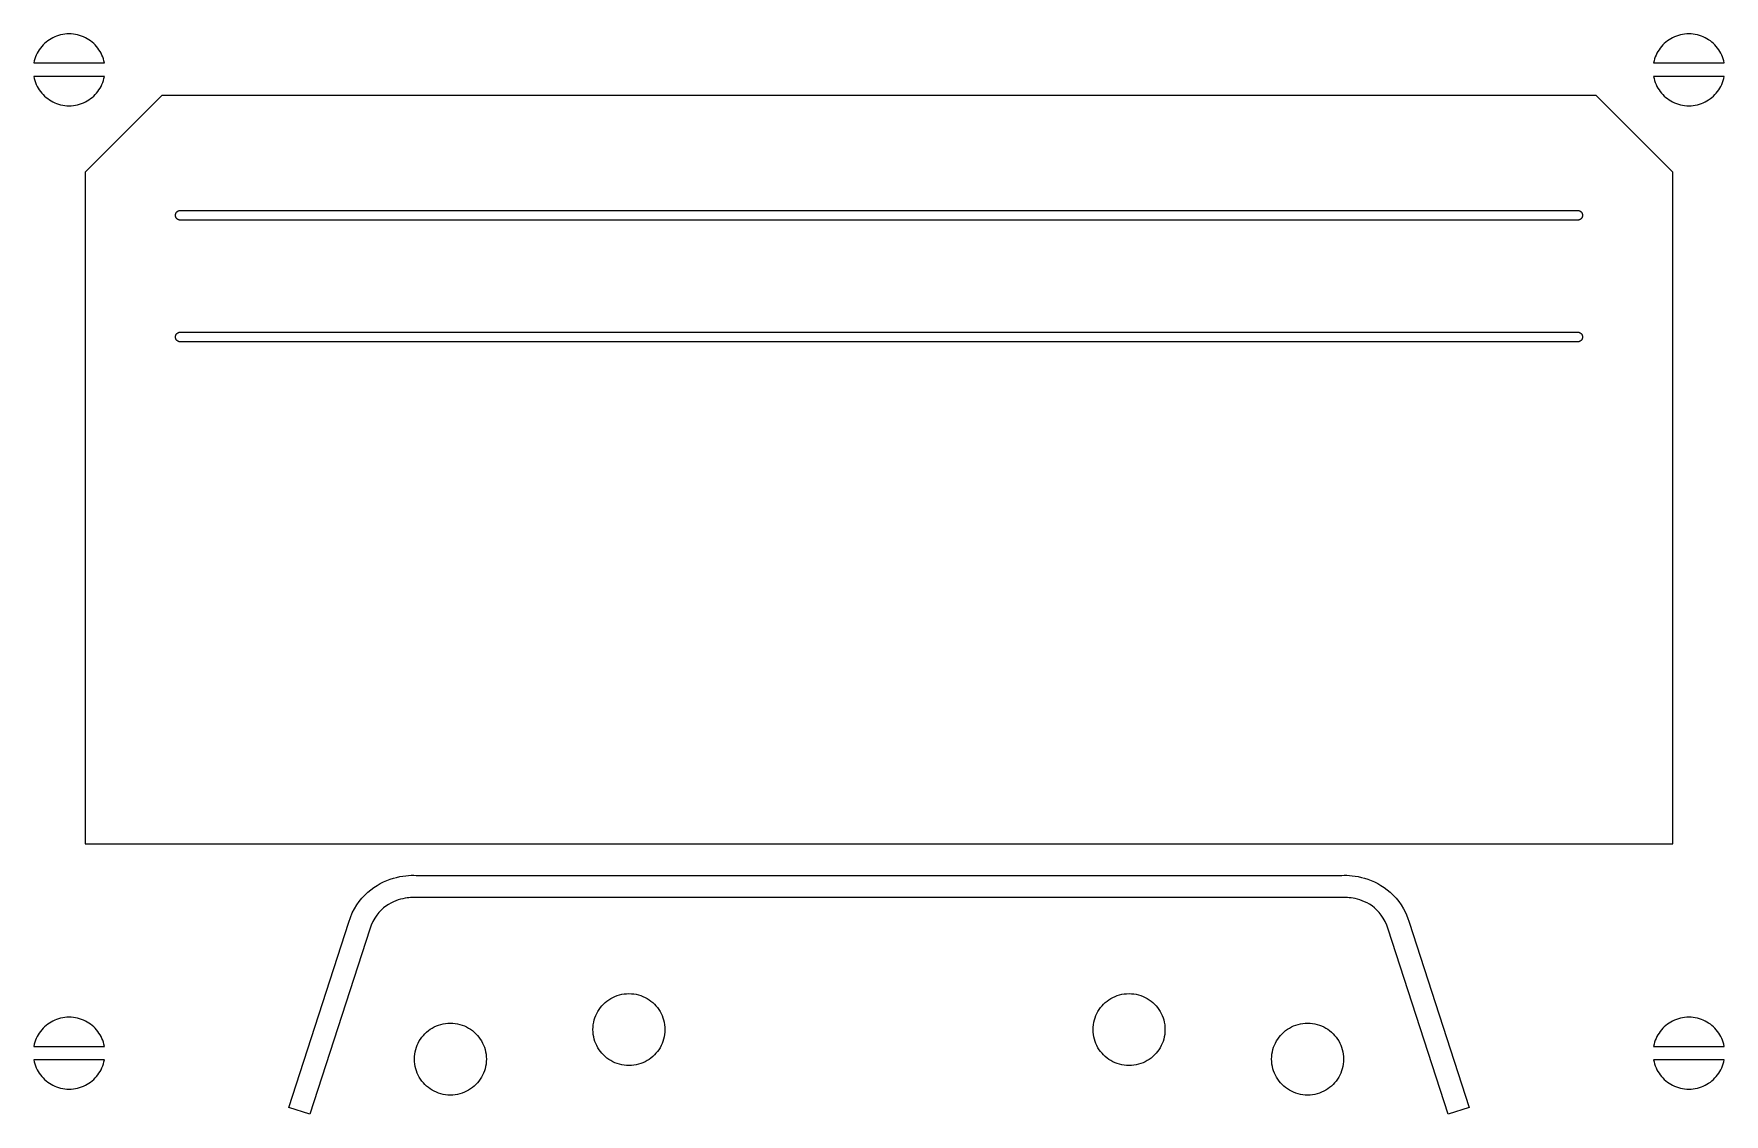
# Model space of a CAD drawing. Extents: x 0.2 to 75.8, y -48.5 to -0.2.
import ezdxf

# ---------------------------------------------------------------- set-up
doc = ezdxf.new("R2010")
doc.units = 0
doc.layers.get('0').update_dxf_attribs({"linetype": 'CONTINUOUS'})

msp = doc.modelspace()

# ---------------------------------------------------------------- linework, layer by layer
for p, q in [((0.176, -1.482), (3.336, -1.482)), ((72.639, -1.482), (75.799, -1.482)), ((3.336, -2.09), (0.176, -2.09)), ((75.799, -2.09), (72.639, -2.09)), ((6.729, -8.081), (69.247, -8.081)), ((69.247, -8.51), (6.729, -8.51)), ((6.729, -13.526), (69.247, -13.526)), ((69.247, -13.955), (6.729, -13.955)), ((17.279, -37.823), (58.697, -37.823)), ((58.713, -38.816), (17.229, -38.815)), ((58.747, -38.815), (58.713, -38.816)), ((11.581, -48.203), (14.263, -39.922)), ((61.713, -39.925), (64.395, -48.203)), ((15.21, -40.225), (12.526, -48.509)), ((63.45, -48.509), (60.767, -40.228)), ((0.176, -45.473), (3.336, -45.473)), ((3.336, -46.081), (0.176, -46.081)), ((72.639, -45.473), (75.799, -45.473)), ((75.799, -46.081), (72.639, -46.081)), ((12.526, -48.509), (11.581, -48.203)), ((64.395, -48.203), (63.45, -48.509))]:
    msp.add_line(p, q)
for points in [[(1.756, -0.177), (1.658, -0.179), (1.563, -0.188), (1.468, -0.202), (1.376, -0.222), (1.286, -0.246), (1.198, -0.276), (1.112, -0.311), (1.029, -0.35), (0.948, -0.394), (0.871, -0.442), (0.796, -0.494), (0.725, -0.55), (0.657, -0.611), (0.592, -0.675), (0.531, -0.742), (0.474, -0.813), (0.421, -0.887), (0.372, -0.964), (0.328, -1.044), (0.288, -1.127), (0.253, -1.212), (0.222, -1.3), (0.196, -1.39), (0.176, -1.482)], [(3.336, -1.482), (3.315, -1.39), (3.29, -1.3), (3.259, -1.212), (3.224, -1.127), (3.184, -1.044), (3.139, -0.964), (3.09, -0.887), (3.037, -0.813), (2.98, -0.742), (2.919, -0.675), (2.855, -0.611), (2.787, -0.55), (2.715, -0.494), (2.641, -0.442), (2.563, -0.394), (2.483, -0.35), (2.399, -0.311), (2.314, -0.276), (2.226, -0.246), (2.135, -0.222), (2.043, -0.202), (1.949, -0.188), (1.853, -0.179), (1.756, -0.177)], [(74.219, -0.177), (74.122, -0.179), (74.026, -0.188), (73.932, -0.202), (73.839, -0.222), (73.749, -0.246), (73.661, -0.276), (73.575, -0.311), (73.492, -0.35), (73.412, -0.394), (73.334, -0.442), (73.26, -0.494), (73.188, -0.55), (73.12, -0.611), (73.055, -0.675), (72.995, -0.742), (72.938, -0.813), (72.884, -0.887), (72.836, -0.964), (72.791, -1.044), (72.751, -1.127), (72.716, -1.212), (72.685, -1.3), (72.659, -1.39), (72.639, -1.482)], [(75.799, -1.482), (75.779, -1.39), (75.753, -1.3), (75.722, -1.212), (75.687, -1.127), (75.647, -1.044), (75.602, -0.964), (75.554, -0.887), (75.501, -0.813), (75.443, -0.742), (75.383, -0.675), (75.318, -0.611), (75.25, -0.55), (75.179, -0.494), (75.104, -0.442), (75.026, -0.394), (74.946, -0.35), (74.863, -0.311), (74.777, -0.276), (74.689, -0.246), (74.599, -0.222), (74.506, -0.202), (74.412, -0.188), (74.316, -0.179), (74.219, -0.177)], [(0.176, -2.09), (0.196, -2.182), (0.222, -2.272), (0.253, -2.36), (0.288, -2.445), (0.328, -2.528), (0.372, -2.608), (0.421, -2.685), (0.474, -2.759), (0.531, -2.83), (0.592, -2.897), (0.657, -2.961), (0.725, -3.022), (0.796, -3.078), (0.871, -3.13), (0.948, -3.178), (1.029, -3.222), (1.112, -3.261), (1.198, -3.296), (1.286, -3.326), (1.376, -3.35), (1.468, -3.37), (1.563, -3.384), (1.658, -3.393), (1.756, -3.395)], [(1.756, -3.395), (1.853, -3.393), (1.949, -3.384), (2.043, -3.37), (2.135, -3.35), (2.226, -3.326), (2.314, -3.296), (2.399, -3.261), (2.483, -3.222), (2.563, -3.178), (2.641, -3.13), (2.715, -3.078), (2.787, -3.022), (2.855, -2.961), (2.919, -2.897), (2.98, -2.83), (3.037, -2.759), (3.09, -2.685), (3.139, -2.608), (3.184, -2.528), (3.224, -2.445), (3.259, -2.36), (3.29, -2.272), (3.315, -2.182), (3.336, -2.09)], [(72.639, -2.09), (72.659, -2.182), (72.685, -2.272), (72.716, -2.36), (72.751, -2.445), (72.791, -2.528), (72.836, -2.608), (72.884, -2.685), (72.938, -2.759), (72.995, -2.83), (73.055, -2.897), (73.12, -2.961), (73.188, -3.022), (73.26, -3.078), (73.334, -3.13), (73.412, -3.178), (73.492, -3.222), (73.575, -3.261), (73.661, -3.296), (73.749, -3.326), (73.839, -3.35), (73.932, -3.37), (74.026, -3.384), (74.122, -3.393), (74.219, -3.395)], [(74.219, -3.395), (74.316, -3.393), (74.412, -3.384), (74.506, -3.37), (74.599, -3.35), (74.689, -3.326), (74.777, -3.296), (74.863, -3.261), (74.946, -3.222), (75.026, -3.178), (75.104, -3.13), (75.179, -3.078), (75.25, -3.022), (75.318, -2.961), (75.383, -2.897), (75.443, -2.83), (75.501, -2.759), (75.554, -2.685), (75.602, -2.608), (75.647, -2.528), (75.687, -2.445), (75.722, -2.36), (75.753, -2.272), (75.779, -2.182), (75.799, -2.09)], [(6.514, -8.295), (6.514, -8.281), (6.516, -8.266), (6.518, -8.252), (6.521, -8.238), (6.526, -8.225), (6.531, -8.212), (6.536, -8.199), (6.543, -8.187), (6.55, -8.175), (6.559, -8.164), (6.567, -8.153), (6.577, -8.143), (6.587, -8.134), (6.597, -8.125), (6.609, -8.117), (6.62, -8.11), (6.632, -8.103), (6.645, -8.097), (6.658, -8.092), (6.671, -8.088), (6.685, -8.085), (6.699, -8.082), (6.714, -8.081), (6.729, -8.081)], [(6.729, -8.51), (6.714, -8.509), (6.699, -8.508), (6.685, -8.505), (6.671, -8.502), (6.658, -8.498), (6.645, -8.493), (6.632, -8.487), (6.62, -8.481), (6.609, -8.473), (6.597, -8.465), (6.587, -8.456), (6.577, -8.447), (6.567, -8.437), (6.559, -8.426), (6.55, -8.415), (6.543, -8.404), (6.536, -8.391), (6.531, -8.379), (6.526, -8.366), (6.521, -8.352), (6.518, -8.339), (6.516, -8.324), (6.514, -8.31), (6.514, -8.295)], [(69.247, -8.081), (69.261, -8.081), (69.276, -8.082), (69.29, -8.085), (69.304, -8.088), (69.317, -8.092), (69.33, -8.097), (69.343, -8.103), (69.355, -8.11), (69.367, -8.117), (69.378, -8.125), (69.388, -8.134), (69.399, -8.143), (69.408, -8.153), (69.417, -8.164), (69.425, -8.175), (69.432, -8.187), (69.439, -8.199), (69.445, -8.212), (69.45, -8.225), (69.454, -8.238), (69.457, -8.252), (69.46, -8.266), (69.461, -8.281), (69.461, -8.295)], [(69.461, -8.295), (69.461, -8.31), (69.46, -8.324), (69.457, -8.339), (69.454, -8.352), (69.45, -8.366), (69.445, -8.379), (69.439, -8.391), (69.432, -8.404), (69.425, -8.415), (69.417, -8.426), (69.408, -8.437), (69.399, -8.447), (69.388, -8.456), (69.378, -8.465), (69.367, -8.473), (69.355, -8.481), (69.343, -8.487), (69.33, -8.493), (69.317, -8.498), (69.304, -8.502), (69.29, -8.505), (69.276, -8.508), (69.261, -8.509), (69.247, -8.51)], [(6.514, -13.74), (6.514, -13.726), (6.516, -13.711), (6.518, -13.697), (6.521, -13.683), (6.526, -13.67), (6.531, -13.657), (6.536, -13.644), (6.543, -13.632), (6.55, -13.62), (6.559, -13.609), (6.567, -13.599), (6.577, -13.589), (6.587, -13.579), (6.597, -13.571), (6.609, -13.563), (6.62, -13.555), (6.632, -13.549), (6.645, -13.543), (6.658, -13.538), (6.671, -13.534), (6.685, -13.53), (6.699, -13.528), (6.714, -13.526), (6.729, -13.526)], [(69.247, -13.526), (69.261, -13.526), (69.276, -13.528), (69.29, -13.53), (69.304, -13.534), (69.317, -13.538), (69.33, -13.543), (69.343, -13.549), (69.355, -13.555), (69.367, -13.563), (69.378, -13.571), (69.388, -13.579), (69.399, -13.589), (69.408, -13.599), (69.417, -13.609), (69.425, -13.62), (69.432, -13.632), (69.439, -13.644), (69.445, -13.657), (69.45, -13.67), (69.454, -13.683), (69.457, -13.697), (69.46, -13.711), (69.461, -13.726), (69.461, -13.74)], [(6.729, -13.955), (6.714, -13.955), (6.699, -13.953), (6.685, -13.951), (6.671, -13.948), (6.658, -13.943), (6.645, -13.938), (6.632, -13.932), (6.62, -13.926), (6.609, -13.919), (6.597, -13.91), (6.587, -13.902), (6.577, -13.892), (6.567, -13.882), (6.559, -13.872), (6.55, -13.861), (6.543, -13.849), (6.536, -13.837), (6.531, -13.824), (6.526, -13.811), (6.521, -13.798), (6.518, -13.784), (6.516, -13.77), (6.514, -13.755), (6.514, -13.74)], [(69.461, -13.74), (69.461, -13.755), (69.46, -13.77), (69.457, -13.784), (69.454, -13.798), (69.45, -13.811), (69.445, -13.824), (69.439, -13.837), (69.432, -13.849), (69.425, -13.861), (69.417, -13.872), (69.408, -13.882), (69.399, -13.892), (69.388, -13.902), (69.378, -13.91), (69.367, -13.919), (69.355, -13.926), (69.343, -13.932), (69.33, -13.938), (69.317, -13.943), (69.304, -13.948), (69.29, -13.951), (69.276, -13.953), (69.261, -13.955), (69.247, -13.955)], [(14.263, -39.922), (14.339, -39.708), (14.425, -39.508), (14.52, -39.321), (14.625, -39.148), (14.737, -38.988), (14.857, -38.84), (14.983, -38.704), (15.114, -38.58), (15.25, -38.466), (15.39, -38.364), (15.533, -38.272), (15.678, -38.19), (15.824, -38.117), (15.971, -38.054), (16.117, -37.999), (16.262, -37.952), (16.405, -37.913), (16.545, -37.881), (16.682, -37.856), (16.813, -37.838), (16.94, -37.826), (17.06, -37.82), (17.173, -37.819), (17.279, -37.823)], [(58.697, -37.823), (58.802, -37.819), (58.915, -37.82), (59.036, -37.826), (59.162, -37.838), (59.294, -37.857), (59.431, -37.881), (59.571, -37.913), (59.714, -37.952), (59.859, -37.999), (60.005, -38.054), (60.152, -38.117), (60.298, -38.19), (60.443, -38.273), (60.586, -38.365), (60.726, -38.467), (60.862, -38.581), (60.993, -38.705), (61.119, -38.841), (61.239, -38.989), (61.351, -39.15), (61.456, -39.323), (61.552, -39.51), (61.638, -39.711), (61.713, -39.925)], [(17.229, -38.815), (17.214, -38.814), (17.185, -38.814), (17.144, -38.814), (17.091, -38.815), (17.027, -38.819), (16.954, -38.825), (16.872, -38.835), (16.783, -38.85), (16.687, -38.869), (16.586, -38.894), (16.481, -38.925), (16.372, -38.963), (16.262, -39.009), (16.15, -39.063), (16.038, -39.127), (15.928, -39.2), (15.819, -39.284), (15.714, -39.379), (15.613, -39.486), (15.518, -39.606), (15.429, -39.739), (15.347, -39.886), (15.274, -40.047), (15.21, -40.225)], [(60.767, -40.228), (60.703, -40.049), (60.629, -39.885), (60.546, -39.736), (60.457, -39.602), (60.361, -39.481), (60.26, -39.374), (60.155, -39.278), (60.046, -39.194), (59.936, -39.12), (59.824, -39.057), (59.713, -39.003), (59.603, -38.957), (59.494, -38.92), (59.389, -38.889), (59.289, -38.865), (59.193, -38.846), (59.104, -38.833), (59.022, -38.823), (58.949, -38.817), (58.885, -38.814), (58.832, -38.813), (58.791, -38.813), (58.762, -38.814), (58.747, -38.815)], [(25.192, -44.722), (25.196, -44.612), (25.207, -44.504), (25.225, -44.398), (25.25, -44.294), (25.281, -44.194), (25.319, -44.096), (25.362, -44.001), (25.412, -43.91), (25.467, -43.822), (25.528, -43.739), (25.593, -43.659), (25.664, -43.584), (25.739, -43.514), (25.818, -43.448), (25.902, -43.388), (25.989, -43.333), (26.081, -43.283), (26.175, -43.239), (26.273, -43.202), (26.374, -43.17), (26.477, -43.146), (26.583, -43.128), (26.692, -43.117), (26.802, -43.113)], [(26.802, -43.113), (26.912, -43.117), (27.02, -43.128), (27.126, -43.146), (27.23, -43.17), (27.33, -43.202), (27.428, -43.239), (27.523, -43.283), (27.614, -43.333), (27.702, -43.388), (27.785, -43.448), (27.865, -43.514), (27.94, -43.584), (28.01, -43.659), (28.076, -43.739), (28.136, -43.822), (28.191, -43.91), (28.241, -44.001), (28.285, -44.096), (28.322, -44.194), (28.354, -44.294), (28.378, -44.398), (28.396, -44.504), (28.407, -44.612), (28.411, -44.722)], [(47.564, -44.722), (47.567, -44.612), (47.578, -44.504), (47.596, -44.398), (47.621, -44.294), (47.653, -44.194), (47.69, -44.096), (47.734, -44.001), (47.783, -43.91), (47.839, -43.822), (47.899, -43.739), (47.965, -43.659), (48.035, -43.584), (48.11, -43.514), (48.19, -43.448), (48.273, -43.388), (48.361, -43.333), (48.452, -43.283), (48.547, -43.239), (48.644, -43.202), (48.745, -43.17), (48.849, -43.146), (48.955, -43.128), (49.063, -43.117), (49.173, -43.113)], [(49.173, -43.113), (49.283, -43.117), (49.391, -43.128), (49.497, -43.146), (49.601, -43.17), (49.702, -43.202), (49.799, -43.239), (49.894, -43.283), (49.985, -43.333), (50.073, -43.388), (50.156, -43.448), (50.236, -43.514), (50.311, -43.584), (50.381, -43.659), (50.447, -43.739), (50.507, -43.822), (50.563, -43.91), (50.612, -44.001), (50.656, -44.096), (50.694, -44.194), (50.725, -44.294), (50.75, -44.398), (50.768, -44.504), (50.779, -44.612), (50.782, -44.722)], [(1.756, -44.168), (1.658, -44.171), (1.563, -44.179), (1.468, -44.193), (1.376, -44.213), (1.286, -44.238), (1.198, -44.267), (1.112, -44.302), (1.029, -44.341), (0.948, -44.385), (0.871, -44.433), (0.796, -44.485), (0.725, -44.542), (0.657, -44.602), (0.592, -44.666), (0.531, -44.734), (0.474, -44.804), (0.421, -44.879), (0.372, -44.956), (0.328, -45.036), (0.288, -45.118), (0.253, -45.204), (0.222, -45.291), (0.196, -45.381), (0.176, -45.473)], [(3.336, -45.473), (3.315, -45.381), (3.29, -45.291), (3.259, -45.204), (3.224, -45.118), (3.184, -45.036), (3.139, -44.956), (3.09, -44.879), (3.037, -44.804), (2.98, -44.734), (2.919, -44.666), (2.855, -44.602), (2.787, -44.542), (2.715, -44.485), (2.641, -44.433), (2.563, -44.385), (2.483, -44.341), (2.399, -44.302), (2.314, -44.267), (2.226, -44.238), (2.135, -44.213), (2.043, -44.193), (1.949, -44.179), (1.853, -44.171), (1.756, -44.168)], [(17.203, -46.046), (17.206, -45.935), (17.217, -45.827), (17.235, -45.721), (17.26, -45.618), (17.292, -45.517), (17.329, -45.419), (17.373, -45.324), (17.422, -45.233), (17.478, -45.146), (17.538, -45.062), (17.604, -44.983), (17.674, -44.907), (17.749, -44.837), (17.829, -44.771), (17.912, -44.711), (18, -44.656), (18.091, -44.606), (18.186, -44.563), (18.284, -44.525), (18.384, -44.494), (18.488, -44.469), (18.594, -44.451), (18.702, -44.44), (18.812, -44.436)], [(18.812, -44.436), (18.922, -44.44), (19.031, -44.451), (19.137, -44.469), (19.24, -44.494), (19.341, -44.525), (19.439, -44.563), (19.533, -44.606), (19.624, -44.656), (19.712, -44.711), (19.796, -44.771), (19.875, -44.837), (19.95, -44.907), (20.02, -44.983), (20.086, -45.062), (20.147, -45.146), (20.202, -45.233), (20.251, -45.324), (20.295, -45.419), (20.333, -45.517), (20.364, -45.618), (20.389, -45.721), (20.407, -45.827), (20.418, -45.935), (20.421, -46.046)], [(55.553, -46.046), (55.557, -45.935), (55.568, -45.827), (55.586, -45.721), (55.611, -45.618), (55.642, -45.517), (55.68, -45.419), (55.723, -45.324), (55.773, -45.233), (55.828, -45.146), (55.889, -45.062), (55.954, -44.983), (56.025, -44.907), (56.1, -44.837), (56.179, -44.771), (56.263, -44.711), (56.35, -44.656), (56.441, -44.606), (56.536, -44.563), (56.634, -44.525), (56.735, -44.494), (56.838, -44.469), (56.944, -44.451), (57.052, -44.44), (57.162, -44.436)], [(57.162, -44.436), (57.273, -44.44), (57.381, -44.451), (57.487, -44.469), (57.59, -44.494), (57.691, -44.525), (57.789, -44.563), (57.884, -44.606), (57.975, -44.656), (58.062, -44.711), (58.146, -44.771), (58.226, -44.837), (58.301, -44.907), (58.371, -44.983), (58.437, -45.062), (58.497, -45.146), (58.552, -45.233), (58.602, -45.324), (58.645, -45.419), (58.683, -45.517), (58.714, -45.618), (58.739, -45.721), (58.757, -45.827), (58.768, -45.935), (58.772, -46.046)], [(74.219, -44.168), (74.122, -44.171), (74.026, -44.179), (73.932, -44.193), (73.839, -44.213), (73.749, -44.238), (73.661, -44.267), (73.575, -44.302), (73.492, -44.341), (73.412, -44.385), (73.334, -44.433), (73.26, -44.485), (73.188, -44.542), (73.12, -44.602), (73.055, -44.666), (72.995, -44.734), (72.938, -44.804), (72.884, -44.879), (72.836, -44.956), (72.791, -45.036), (72.751, -45.118), (72.716, -45.204), (72.685, -45.291), (72.659, -45.381), (72.639, -45.473)], [(75.799, -45.473), (75.779, -45.381), (75.753, -45.291), (75.722, -45.204), (75.687, -45.118), (75.647, -45.036), (75.602, -44.956), (75.554, -44.879), (75.501, -44.804), (75.443, -44.734), (75.383, -44.666), (75.318, -44.602), (75.25, -44.542), (75.179, -44.485), (75.104, -44.433), (75.026, -44.385), (74.946, -44.341), (74.863, -44.302), (74.777, -44.267), (74.689, -44.238), (74.599, -44.213), (74.506, -44.193), (74.412, -44.179), (74.316, -44.171), (74.219, -44.168)], [(26.802, -46.332), (26.692, -46.328), (26.583, -46.317), (26.477, -46.299), (26.374, -46.274), (26.273, -46.243), (26.175, -46.205), (26.081, -46.162), (25.989, -46.112), (25.902, -46.057), (25.818, -45.996), (25.739, -45.931), (25.664, -45.86), (25.593, -45.785), (25.528, -45.706), (25.467, -45.622), (25.412, -45.535), (25.362, -45.443), (25.319, -45.349), (25.281, -45.251), (25.25, -45.15), (25.225, -45.046), (25.207, -44.94), (25.196, -44.832), (25.192, -44.722)], [(28.411, -44.722), (28.407, -44.832), (28.396, -44.94), (28.378, -45.046), (28.354, -45.15), (28.322, -45.251), (28.285, -45.349), (28.241, -45.443), (28.191, -45.535), (28.136, -45.622), (28.076, -45.706), (28.01, -45.785), (27.94, -45.86), (27.865, -45.931), (27.785, -45.996), (27.702, -46.057), (27.614, -46.112), (27.523, -46.162), (27.428, -46.205), (27.33, -46.243), (27.23, -46.274), (27.126, -46.299), (27.02, -46.317), (26.912, -46.328), (26.802, -46.332)], [(49.173, -46.332), (49.063, -46.328), (48.955, -46.317), (48.849, -46.299), (48.745, -46.274), (48.644, -46.243), (48.547, -46.205), (48.452, -46.162), (48.361, -46.112), (48.273, -46.057), (48.19, -45.996), (48.11, -45.931), (48.035, -45.86), (47.965, -45.785), (47.899, -45.706), (47.839, -45.622), (47.783, -45.535), (47.734, -45.443), (47.69, -45.349), (47.653, -45.251), (47.621, -45.15), (47.596, -45.046), (47.578, -44.94), (47.567, -44.832), (47.564, -44.722)], [(50.782, -44.722), (50.779, -44.832), (50.768, -44.94), (50.75, -45.046), (50.725, -45.15), (50.694, -45.251), (50.656, -45.349), (50.612, -45.443), (50.563, -45.535), (50.507, -45.622), (50.447, -45.706), (50.381, -45.785), (50.311, -45.86), (50.236, -45.931), (50.156, -45.996), (50.073, -46.057), (49.985, -46.112), (49.894, -46.162), (49.799, -46.205), (49.702, -46.243), (49.601, -46.274), (49.497, -46.299), (49.391, -46.317), (49.283, -46.328), (49.173, -46.332)], [(0.176, -46.081), (0.196, -46.173), (0.222, -46.263), (0.253, -46.351), (0.288, -46.436), (0.328, -46.519), (0.372, -46.599), (0.421, -46.676), (0.474, -46.75), (0.531, -46.821), (0.592, -46.889), (0.657, -46.953), (0.725, -47.013), (0.796, -47.069), (0.871, -47.122), (0.948, -47.17), (1.029, -47.214), (1.112, -47.253), (1.198, -47.287), (1.286, -47.317), (1.376, -47.342), (1.468, -47.361), (1.563, -47.375), (1.658, -47.384), (1.756, -47.387)], [(1.756, -47.387), (1.853, -47.384), (1.949, -47.375), (2.043, -47.361), (2.135, -47.342), (2.226, -47.317), (2.314, -47.287), (2.399, -47.253), (2.483, -47.214), (2.563, -47.17), (2.641, -47.122), (2.715, -47.069), (2.787, -47.013), (2.855, -46.953), (2.919, -46.889), (2.98, -46.821), (3.037, -46.75), (3.09, -46.676), (3.139, -46.599), (3.184, -46.519), (3.224, -46.436), (3.259, -46.351), (3.29, -46.263), (3.315, -46.173), (3.336, -46.081)], [(18.812, -47.655), (18.702, -47.651), (18.594, -47.64), (18.488, -47.622), (18.384, -47.598), (18.284, -47.566), (18.186, -47.529), (18.091, -47.485), (18, -47.435), (17.912, -47.38), (17.829, -47.32), (17.749, -47.254), (17.674, -47.184), (17.604, -47.109), (17.538, -47.029), (17.478, -46.945), (17.422, -46.858), (17.373, -46.767), (17.329, -46.672), (17.292, -46.574), (17.26, -46.473), (17.235, -46.37), (17.217, -46.264), (17.206, -46.156), (17.203, -46.046)], [(20.421, -46.046), (20.418, -46.156), (20.407, -46.264), (20.389, -46.37), (20.364, -46.473), (20.333, -46.574), (20.295, -46.672), (20.251, -46.767), (20.202, -46.858), (20.147, -46.945), (20.086, -47.029), (20.02, -47.109), (19.95, -47.184), (19.875, -47.254), (19.796, -47.32), (19.712, -47.38), (19.624, -47.435), (19.533, -47.485), (19.439, -47.529), (19.341, -47.566), (19.24, -47.598), (19.137, -47.622), (19.031, -47.64), (18.922, -47.651), (18.812, -47.655)], [(57.162, -47.655), (57.052, -47.651), (56.944, -47.64), (56.838, -47.622), (56.735, -47.598), (56.634, -47.566), (56.536, -47.529), (56.441, -47.485), (56.35, -47.435), (56.263, -47.38), (56.179, -47.32), (56.1, -47.254), (56.025, -47.184), (55.954, -47.109), (55.889, -47.029), (55.828, -46.945), (55.773, -46.858), (55.723, -46.767), (55.68, -46.672), (55.642, -46.574), (55.611, -46.473), (55.586, -46.37), (55.568, -46.264), (55.557, -46.156), (55.553, -46.046)], [(58.772, -46.046), (58.768, -46.156), (58.757, -46.264), (58.739, -46.37), (58.714, -46.473), (58.683, -46.574), (58.645, -46.672), (58.602, -46.767), (58.552, -46.858), (58.497, -46.945), (58.437, -47.029), (58.371, -47.109), (58.301, -47.184), (58.226, -47.254), (58.146, -47.32), (58.062, -47.38), (57.975, -47.435), (57.884, -47.485), (57.789, -47.529), (57.691, -47.566), (57.59, -47.598), (57.487, -47.622), (57.381, -47.64), (57.273, -47.651), (57.162, -47.655)], [(72.639, -46.081), (72.659, -46.173), (72.685, -46.263), (72.716, -46.351), (72.751, -46.436), (72.791, -46.519), (72.836, -46.599), (72.884, -46.676), (72.938, -46.75), (72.995, -46.821), (73.055, -46.889), (73.12, -46.953), (73.188, -47.013), (73.26, -47.069), (73.334, -47.122), (73.412, -47.17), (73.492, -47.214), (73.575, -47.253), (73.661, -47.287), (73.749, -47.317), (73.839, -47.342), (73.932, -47.361), (74.026, -47.375), (74.122, -47.384), (74.219, -47.387)], [(74.219, -47.387), (74.316, -47.384), (74.412, -47.375), (74.506, -47.361), (74.599, -47.342), (74.689, -47.317), (74.777, -47.287), (74.863, -47.253), (74.946, -47.214), (75.026, -47.17), (75.104, -47.122), (75.179, -47.069), (75.25, -47.013), (75.318, -46.953), (75.383, -46.889), (75.443, -46.821), (75.501, -46.75), (75.554, -46.676), (75.602, -46.599), (75.647, -46.519), (75.687, -46.436), (75.722, -46.351), (75.753, -46.263), (75.779, -46.173), (75.799, -46.081)]]:
    msp.add_lwpolyline(points)
msp.add_lwpolyline([(2.473, -36.407), (73.503, -36.407), (73.503, -6.364), (70.069, -2.93), (5.906, -2.93), (2.473, -6.364)], close=True)

doc.saveas('drawing.dxf')
